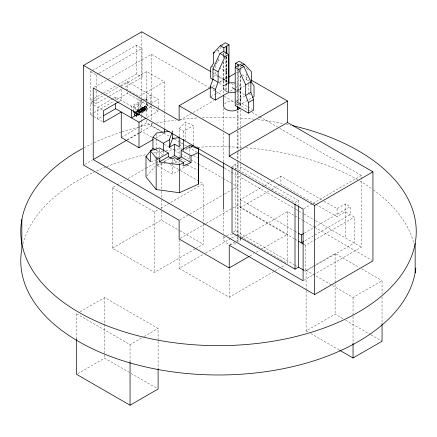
<?xml version="1.0" encoding="UTF-8"?>
<svg xmlns="http://www.w3.org/2000/svg" width="437" height="437" viewBox="0 0 437 437"><rect width="100%" height="100%" fill="white"/><g stroke="black" fill="none" stroke-linecap="round" stroke-linejoin="round"><path stroke-width="0.33" stroke-dasharray="2.19 1.64" d="M143.981 110.539L141.992 109.387L142.571 107.507L143.014 107.256L145.002 108.403L145.002 111.173L144.685 111.359L141.872 109.922L141.255 108.655L141.255 111.042L143.243 112.189L143.243 109.802L140.954 108.442L141.391 108.19L143.38 109.337L143.981 110.539L144.56 108.66L145.002 108.403M142.069 109.807L142.691 107.824L144.685 108.971L144.685 111.359M144.685 108.971L143.866 111.069L141.872 109.922M172.151 132.236L172.62 130.98L170.616 131.231M218.5 58.634L218.5 60.596L215.791 64.632L215.791 69.27M146.87 175.98L155.261 166.169M216.785 51.124L218.5 50.135L221.291 47.196M221.761 46.704L223.154 45.235M179.17 136.027L179.17 128.598L185.73 122.016L193.373 125.605L193.373 145.177M179.17 146.832L182.917 143.068M226.202 71.63L226.803 71.286L226.202 71.63L219.729 67.893M219.259 83.183L223.853 85.832L227.901 83.494M93.392 102.083L90.59 100.466L90.59 71.679L91.765 71.002M92.349 70.663L136.437 45.208L142.041 48.447L142.041 77.234L123.824 87.755M90.59 71.679L96.195 74.918L98.544 73.558M99.133 73.219L142.041 48.447M94.397 87.253L107.939 79.436M108.529 79.097L151.497 54.286L208.848 87.4M90.59 100.466L93.529 98.773M94.113 98.429L102.93 93.338M103.52 92.999L115.865 85.876M118.214 84.516L136.437 73.995L142.041 77.234M93.294 116.368L90.443 114.723L90.443 103.045L93.376 101.351M93.966 101.013L105.131 94.567M105.716 94.228L119.814 86.089M120.404 85.745L127.457 81.675L158.249 99.456L158.249 107.89M121.262 86.204L146.646 71.548L164.383 81.79L164.383 110.807M93.95 102.411L96.195 103.706L108.54 96.577M109.124 96.238L123.234 88.094M112.757 98.724L97.855 107.327L97.855 119.006L102.438 116.357M113.325 98.396L115.619 97.074L138.999 110.572L150.667 103.831M90.443 114.723L93.376 113.025M93.966 112.686L113.942 101.155M116.291 99.8L127.457 93.354L158.249 111.135L158.249 108.54M118.968 101.652L121.262 100.33L121.262 86.881M164.383 81.79L138.999 96.446L124.807 88.252M141.954 100.149L131.455 106.213L131.455 108.808M142.533 99.816L150.705 95.097L150.705 102.886M147.329 103.356L147.329 105.934L141.757 109.152L140.785 108.595L140.785 102.154L142.457 101.187M144.691 99.904L146.362 98.937L147.329 99.494L147.329 100.783M133.602 110.938L133.602 106.524L138.518 103.689L140.228 104.678L140.228 110.348L137.497 111.927M143.429 101.75L141.757 102.717L140.785 102.154M145.658 100.461L147.329 99.494M133.602 106.524L135.317 107.513L140.228 104.678M213.354 63.573L214.496 62.912M217.358 61.256L218.5 60.596M211.218 67.276L212.934 66.282M133.602 112.2L138.518 109.359L140.228 110.348M139.239 113.281L139.239 112.058L138.431 112.522L136.442 111.375L138.376 109.933L140.364 111.408L139.556 111.872L137.568 110.725L137.568 113.172M140.785 108.595L146.362 105.377L147.329 105.934M136.442 111.375L137.251 110.911L139.239 112.058M137.568 110.725L138.376 110.261L140.364 111.408M151.246 103.498L158.249 99.456M136.442 111.047L138.431 112.194L140.364 111.08M143.38 109.337L142.943 109.589L142.943 112.364L143.243 112.189M140.954 108.442L140.954 111.216L141.255 111.042M145.002 111.173L143.014 110.026L142.691 110.211L142.691 107.824M139.037 113.511L150.705 106.775L150.705 105.481M213.507 76.557L215.791 75.235L218.664 76.89M147.165 117.531L158.249 111.135M121.262 137.491L146.646 122.83L163.203 132.389M219.789 81.981L226.262 78.245L225.667 77.901L226.262 78.245M212.682 86.362L216.217 84.325M219.161 82.626L227.988 77.524M236.231 72.766L237.406 72.089L239.176 73.11M84.669 164.388L92.322 159.969M127.052 139.922L139.414 132.782M140.004 132.444L141.768 131.422L151.803 137.218M127.364 139.878L139.135 133.083M139.725 132.744L151.497 125.943L161.543 131.745M210.831 96.768L215.998 93.786M216.572 93.452L223.465 89.476L227.437 91.77M179.716 120.306L192.668 112.833M193.258 112.489L213.862 100.597M230.343 91.082L233.287 89.383M236.231 87.684L237.406 87.001L235.046 85.641M238.012 89.803L238.613 90.148L238.012 89.803L244.485 86.067M155.528 138.185L164.383 133.072M237.417 91.388L238.012 91.038M179.17 128.598L183.677 131.204L193.373 125.605M236.237 100.958L245.425 95.654M235.215 105.503L240.361 102.531L247.255 106.508M235.663 101.291L240.814 104.263L251.723 97.964M157.888 157.462L163.351 154.31L163.351 151.06M194.973 249.019L154.359 272.464L112.369 248.221L112.369 187.653L116.488 185.272M117.078 184.933L125.905 179.836M128.26 178.476L145.324 168.622M145.914 168.283L158.276 161.149M158.866 160.805L161.22 159.45M157.342 157.779L157.342 165.547L161.384 163.214M164.268 161.548L169.463 158.549M190.521 146.821L183.677 150.776L183.677 149.421M174.702 158.822L174.702 160.696L176.477 159.669M157.342 165.547L172.298 174.183L178.651 170.517M179.225 170.184L189.041 164.52M298.476 200.561L235.494 164.197L232.025 166.197L295.008 202.56L298.476 200.561L298.476 205.324M112.369 187.653L154.359 211.896L158.478 209.52M160.832 208.159L203.21 183.693L203.21 223.848M112.369 248.221L161.22 220.019L179.296 230.457M179.716 219.948L189.139 214.507M189.724 214.168L223.87 194.454M224.46 194.115L232.107 189.696M232.697 189.358L237.406 186.637L231.506 183.229M294.363 238.837L240.328 207.641L240.328 199.654L263.844 186.075M264.434 185.73L272.666 180.978M273.256 180.639L280.898 176.226L321.692 199.78M180.306 238.323L205.619 223.711M206.209 223.373L232.107 208.416M232.697 208.078L237.406 205.357L287.508 234.287L262.195 248.899M240.328 207.641L269.137 191.002M271.492 189.647L279.724 184.895M76.601 338.965L76.601 313.782L77.764 313.111M80.102 311.761L104.651 297.592L158.101 328.449L158.101 340.702M195.558 248.68L203.21 244.261L203.21 224.525M233.183 232.134L235.494 230.802L294.352 264.784M179.132 239.689L179.132 268.329L203.265 254.394M205.619 253.034L230.933 238.422M231.523 238.078L236.231 235.363M229.818 244.878L241.595 238.083M242.18 237.744L287.508 211.574L294.576 215.654M303.693 208.771L312.526 203.675M313.116 203.331L361.383 175.466L361.383 178.875M249.833 256.033L253.957 253.657M256.311 252.296L259.84 250.259M324.057 201.146L337.064 208.657L345.306 203.899L350.146 206.696L350.146 214.682L304.278 241.164M304.278 233.178L350.146 206.696M315.782 204.352L337.064 216.643L345.306 211.885L354.314 217.085L354.314 243.038L305.501 271.219L304.327 270.547M77.764 373.679L104.651 358.16L130.494 373.078M76.601 313.782L130.051 344.646L143.489 336.883M144.073 336.545L158.101 328.449M303.939 244.365L305.501 245.266L354.314 217.085M179.132 268.329L229.234 297.253L274.556 271.082M275.146 270.743L279.265 268.367M281.619 267.007L285.153 264.964M306.102 290.053L306.102 270.317L315.388 264.959M315.967 264.62L335.113 253.569L359.165 267.455M303.693 280.428L361.383 247.118L361.383 179.558M306.102 270.317L353.041 297.417L382.047 280.669L382.047 294.276M306.102 290.731L306.102 330.885L335.113 314.137L343.324 318.879M235.701 92.027L239.028 90.393A8.44 4.873 0 0 0 238.526 84.467L236.892 83.614M151.005 161.608L156.189 159.991M156.839 159.789L158.134 159.385M156.583 164.618L165.273 163.525M171.288 162.766L179.978 161.674M144.855 106.612L143.893 107.294L143.893 108.966L146.116 110.2L147.034 109.294L146.947 107.824L144.855 106.612L145.046 108.141L144.002 109.031M146.843 107.764L145.8 108.649L145.991 110.179M139.971 109.43L139.01 110.113L139.01 111.785L141.233 113.019L142.151 112.112L142.063 110.643L139.971 109.43L140.162 110.96L139.119 111.85M141.959 110.583L140.916 111.468L141.107 112.997M193.373 155.752L197.753 157.566M184.583 139.703L185.73 140.244L185.73 122.016M196.825 146.794L198.551 147.608M184.769 163.924L186.566 164.771M187.167 165.049L197.95 170.119M143.653 109.337C145.046 109.643 145.871 107.551 145.319 106.442A1.3 0.754 -60 0 0 144.865 106.224C139.791 108.589 148.711 113.511 147.307 107.595A1.3 0.754 -60 0 0 146.854 107.371L145.521 108.633L145.641 110.485M138.769 112.156C140.162 112.462 140.987 110.37 140.441 109.261A1.3 0.754 -60 0 0 139.982 109.042C134.907 111.408 143.828 116.329 142.429 110.414A1.3 0.754 -60 0 0 141.976 110.19L140.638 111.451L140.758 113.309M246.162 68.565L249.024 70.215M239.711 65.588L240.814 66.222M242.125 74.809L248.019 78.212M246.162 73.798L246.162 79.026L249.024 80.681M212.611 72.689L217.336 75.415M217.926 75.754L227.961 81.55M231.506 83.593L234.456 85.297M249.445 93.993L250.587 94.654M219.237 77.223L229.004 82.861M235.86 89.798L244.485 94.78M247.828 106.841L252.422 109.49M209.438 87.739L214.758 90.814M215.354 91.153L221.854 94.905M224.219 96.271L234.27 102.078M234.86 102.416L247.276 109.583M247.872 109.927L249.642 110.949M252.007 112.314L259.103 116.411M259.693 116.755L277.429 126.992M279.795 128.358L361.383 175.466M315.192 204.013L280.898 184.212L280.898 176.226M145.199 106.311L147.187 107.458M142.571 107.507L144.56 108.66M140.315 109.13L142.304 110.277M140.954 111.216L142.943 112.364M163.908 133.11L170.408 136.863M174.543 139.25L179.268 141.976M179.864 142.32L183.999 144.707M184.589 145.051L186.359 146.073M188.724 147.438L196.994 152.213M224.765 168.245L295.674 209.181M296.264 209.525L298.624 210.885M299.219 211.229L303.354 213.617M303.944 213.961L315.17 220.439M315.76 220.783L361.383 247.118M295.166 215.998L297.526 217.358M298.116 217.697L302.24 220.079M302.83 220.417L314.023 226.879M314.613 227.224L371.767 260.217M164.203 144.374L168.928 147.1M169.518 147.444L173.647 149.831M174.237 150.17L180.142 153.578M180.732 153.917L190.177 159.374M190.767 159.713L197.852 163.804M198.442 164.143L222.646 178.121M223.241 178.46L230.916 182.89M90.443 103.045L93.294 104.694M93.862 105.022L102.935 110.261M180.415 158.871L187.315 162.854M174.702 160.696L179.771 163.624M182.027 164.924L183.152 165.574M156.408 150.301L163.351 154.31M361.514 268.81L382.047 280.669M240.328 199.654L294.363 230.851M294.953 231.189L297.887 232.883M93.862 116.701L102.935 121.934M163.553 160.794L165.301 161.805M169.966 164.498L179.88 170.222M180.465 170.561L203.21 183.693M294.953 239.176L297.887 240.869M294.942 265.122L297.297 266.483M237.406 234.68L286.918 263.265M345.672 320.234L370.314 334.463M370.904 334.802L382.047 341.237M179.88 230.791L203.21 244.261M306.102 330.885L308.451 332.24M310.8 333.595L338.959 349.857M131.078 373.422L156.927 388.34M241.049 63.174L242.442 64.643M246.162 79.026L248.533 82.56M141.391 108.19L141.992 109.387M143.243 109.802L143.866 111.069M382.047 297.002L382.047 322.861M353.041 297.417L353.041 315.787M353.041 316.47L353.041 342.329M345.306 203.899L345.306 237.837M337.064 208.657L337.064 216.643M335.113 253.569L335.113 283.515M335.113 284.192L335.113 314.137M305.501 245.266L305.501 271.219M287.508 211.574L287.508 263.609M248.872 84.385L248.872 93.665M240.814 69.62L240.814 71.657M240.814 75.732L240.814 104.263M240.503 88.017L240.503 106.464A8.44 4.873 0 0 0 236.892 102.061M240.503 109.867L240.503 126.861M240.503 129.581L240.503 149.984M240.503 150.661L240.503 162.903M240.503 163.58L240.503 171.741M240.503 174.461L240.503 237.695M240.503 238.378L240.503 239.738M240.361 65.845L240.361 67.205M240.361 67.882L240.361 71.28M240.361 76.038L240.361 102.531M238.613 64.949L238.613 68.358M238.613 71.078L238.613 102.995M238.012 65.845L238.012 67.888M238.012 68.565L238.012 105.754M238.012 110.845L238.012 128.527M238.012 131.247L238.012 151.644M238.012 152.322L238.012 159.805M238.012 162.526L238.012 172.041M238.012 172.724L238.012 236.641M238.012 237.318L238.012 242.076M237.417 69.592L237.417 105.475M237.417 111.195L237.417 130.231M237.417 130.909L237.417 149.951M237.417 152.671L237.417 160.827M237.417 161.51L237.417 169.671M237.417 172.386L237.417 236.302M237.417 236.985L237.417 241.743M235.494 164.197L235.494 230.802M229.234 268.613L229.234 297.253M226.803 56.302L226.803 84.133M226.262 57.138L226.262 91.093M226.202 56.652L226.202 84.478M225.667 52.702L225.667 54.745M225.667 57.471L225.667 90.743M223.853 53.227L223.853 54.587M223.853 55.264L223.853 57.302M223.853 62.059L223.853 85.832M223.678 87.225L223.678 93.813M223.678 108.387L223.678 130.15M223.678 132.87L223.678 162.105M223.678 209.705L223.678 233.5M223.678 236.22L223.678 238.941M223.465 52.79L223.465 54.833M223.465 55.51L223.465 57.547M223.465 61.622L223.465 89.476M218.5 50.135L218.5 53.401M215.791 71.919L215.791 75.235M189.62 145.374L189.62 154.201M189.62 156.2L189.62 160.854M183.677 131.204L183.677 138.627M179.978 139.55L179.978 156.981M179.978 157.653L179.978 159.663M172.62 130.98L172.62 133.023M172.298 159.62L172.298 174.183M164.383 111.479L164.383 127.675M161.22 163.531L161.22 190.756M161.22 191.433L161.22 198.922M161.22 199.6L161.22 210.492M161.22 211.169L161.22 220.019M159.429 149.241L159.429 157.03M158.101 341.379L158.101 367.921M156.583 134.339L156.583 138.376M156.583 139.048L156.583 147.799M156.583 148.471L156.583 156.544M154.359 211.896L154.359 272.464M151.497 54.286L151.497 105.47M151.497 106.153L151.497 120.486M151.497 123.218L151.497 125.943M146.646 71.548L146.646 117.433M146.646 120.131L146.646 122.83M146.362 98.937L146.362 100.226M146.362 102.799L146.362 105.377M143.014 107.256L143.014 110.026M141.768 31.786L141.768 97.981M141.768 98.664L141.768 115.046M141.768 115.729L141.768 119.82M141.768 120.503L141.768 131.422M139.556 111.872L139.556 113.707M138.999 98.462L138.999 110.572M138.518 103.689L138.518 109.359M138.376 109.933L138.376 110.261M138.431 112.194L138.431 112.522M137.251 110.911L137.251 112.134M136.437 45.208L136.437 73.995M135.317 107.513L135.317 111.293M130.051 344.646L130.051 360.978M127.457 81.675L127.457 89.459M127.457 92.054L127.457 93.354M115.619 97.074L115.619 99.669M104.651 297.592L104.651 358.16M96.195 74.918L96.195 88.307M96.195 90.983L96.195 103.706M227.289 91.628A8.44 4.873 0 0 1 227.835 83.412M224.421 104.033A8.44 4.873 0 0 1 234.931 101.482M240.394 238.465A8.44 4.873 0 0 1 239.028 242.109M235.701 243.742A8.44 4.873 0 0 1 227.289 243.343L225.656 242.491A8.44 4.873 0 0 1 225.153 236.564M226.628 235.625A8.44 4.873 0 0 1 232.779 234.483M83.882 147.87A197.737 114.161 0 0 1 92.147 143.675M94.097 142.752A197.737 114.161 0 0 1 121.399 132.04M122.054 131.827A197.737 114.161 0 0 1 138.114 127.189M140.02 126.708A197.737 114.161 0 0 1 153.021 123.769M156.342 123.114A197.737 114.161 0 0 1 175.985 120M179.405 119.585A197.737 114.161 0 0 1 198.365 117.924M202.44 117.706A197.737 114.161 0 0 1 254.192 119.203M257.595 119.585A197.737 114.161 0 0 1 283.618 123.698M286.202 124.228A197.737 114.161 0 0 1 290.769 125.228M22.986 243.731A197.737 114.161 0 0 1 94.097 172.074M96.419 171.004A197.737 114.161 0 0 1 106.065 166.901M106.683 166.655A197.737 114.161 0 0 1 147.105 154.354M153.682 152.961A197.737 114.161 0 0 1 163.061 151.229M165.765 150.787A197.737 114.161 0 0 1 182.142 148.596M186.249 148.181A197.737 114.161 0 0 1 192.963 147.608M197.688 147.285A197.737 114.161 0 0 1 242.611 147.504M246.015 147.761A197.737 114.161 0 0 1 359.072 180.525M359.651 180.863A197.737 114.161 0 0 1 372.198 188.992M373.367 189.827A197.737 114.161 0 0 1 413.812 242.983"/><path stroke-width="0.66" d="M169.277 131.395L156.583 132.995L152.939 137.256L152.939 148.296L145.985 156.43L145.985 177.012L156.162 189.527L179.449 192.733L198.316 184.223L198.376 148.99L189.62 145.374L181.208 150.23L181.208 156.938L191.018 162.602L191.018 155.894L181.208 150.23M198.316 184.223L198.551 148.28L198.376 157.823L198.376 148.99M135.099 112.38L134.449 114.969L136.437 116.122L136.978 115.035L137.895 114.505L138.114 115.155L138.453 114.958L137.841 113.227M137.311 113.653L137.065 114.669L137.808 114.237L137.436 113.145M136.437 116.122L137.245 112.877M179.17 136.705L179.17 146.832L174.663 144.226L169.359 147.291L169.359 139.796L171.921 132.87M169.359 147.291L172.62 138.469L172.62 133.7M210.257 86.499L212.966 79.337L212.966 68.871L219.942 53.467L223.465 51.435L228.617 54.407L228.617 92.447L215.403 100.073L210.257 97.101L210.257 86.499L215.403 89.47L215.403 100.073M215.403 89.47L218.112 82.309L218.112 71.848L225.093 56.439L228.617 54.407M212.939 79.534L210.645 78.207L210.645 67.604L213.354 63.573L213.354 53.106L220.33 45.759L225.481 42.788L229.004 44.82L229.004 82.861M220.33 45.759L223.853 47.791L229.004 44.82M223.678 95.129L223.678 105.667A8.44 4.873 0 0 0 225.656 109.217L227.289 110.075A8.44 4.873 0 0 0 235.701 110.474L239.028 108.84A8.44 4.873 0 0 0 240.033 107.71M249.243 256.377L229.234 267.93L179.132 239.006L179.132 220.286L83.494 165.071L83.494 65.43L141.768 31.786L210.842 71.663M118.394 101.985L103.498 110.583L103.498 122.262L121.262 112.009L121.262 137.491L138.999 147.728L153.168 139.55M103.585 115.696L115.619 108.747L138.999 122.245L145.996 118.203M213.354 53.106L214.496 52.445M133.602 110.938L133.602 112.2L135.317 113.188L136.41 112.555M134.449 114.969L134.771 114.784M135.536 115.532L131.455 117.892L131.455 110.108M139.239 114.505L139.556 114.319M235.663 67.325L235.663 63.25L239.186 61.218L244.332 64.19L251.313 71.537L251.313 82.003L254.023 86.034L254.023 96.637L252.302 97.631M235.215 67.462L240.361 64.485L243.884 66.522L250.865 81.927L250.865 92.393L253.575 99.554L253.575 110.157L248.424 113.128L235.215 105.503L235.215 67.462L238.733 69.494L245.714 84.898L245.714 95.364L248.424 102.526L248.424 113.128M241.399 65.883L244.332 64.19M238.733 69.494L243.884 66.522M83.494 65.43L179.132 120.65L179.132 105.732L210.328 87.722M228.578 77.185L235.051 73.449M93.223 159.592L303.109 280.767L303.109 209.11L93.223 87.935L93.223 159.592L126.774 140.217M245.714 84.898L250.865 81.927M245.714 95.364L250.865 92.393M152.939 137.256L163.351 143.265L169.359 139.796M248.424 102.526L253.575 99.554M159.292 158.336L168.365 153.097L168.365 156.686L159.292 161.925L159.292 158.336L156.162 157.904L150.361 150.77L159.429 147.941L168.365 153.097M170.042 158.216L174.663 155.55L179.836 158.538M191.089 146.493L193.373 145.177M177.067 159.33L181.208 156.938M179.132 105.732L229.234 134.662L287.508 101.013L287.508 122.491L372.941 171.812L372.941 260.9L314.667 294.543L229.234 245.223L229.234 267.93M229.234 134.662L229.234 156.135L287.508 122.491M229.234 156.135L314.667 205.461L372.941 171.812M298.476 233.221L301.333 234.877L303.688 233.516M303.688 241.503L301.333 242.863L301.333 234.877M232.025 167.557L232.025 232.801L295.008 269.165L298.476 267.165L303.742 270.208M76.601 338.965L76.601 374.356L130.051 405.214L158.101 389.017L158.101 368.604M339.544 350.195L353.041 357.985L382.047 341.237L382.047 323.544M191.018 155.894L198.316 152.6M159.292 161.925L179.449 164.7L183.715 162.777L183.715 165.896L191.018 162.602M172.62 138.469L179.307 137.628M235.663 63.25L238.613 64.949M219.942 53.467L225.093 56.439M250.964 79.916L287.508 101.013M212.966 68.871L218.112 71.848M232.091 87.619L235.319 89.487M212.966 79.337L218.112 82.309M136.814 113.664L137.808 114.237M136.901 113.931L137.895 114.505M137.12 114.576L138.114 115.155M135.268 115.073L136.759 115.936M172.178 137.884L173.953 138.906M198.18 152.895L224.176 167.906M183.715 162.777L174.702 157.571L172.298 158.959L168.365 156.686M152.939 148.296L155.255 149.634M298.476 241.208L303.42 244.065M145.985 156.43L150.361 161.81L150.361 150.77M415.15 243.453L415.15 272.775M353.041 343.012L353.041 357.985M314.667 205.461L314.667 294.543M298.476 206.002L298.476 267.165M295.008 203.921L295.008 269.165M238.012 64.605L238.012 65.971M238.012 106.999L238.012 109.485M237.417 106.721L237.417 109.834M226.803 46.087L226.803 53.582M226.202 46.437L226.202 53.243M223.853 47.791L223.853 51.866M223.678 162.788L223.678 209.023M183.677 139.299L183.677 149.421M179.449 164.7L179.449 192.733M174.663 144.226L174.663 155.55M164.383 129.024L164.383 132.4M163.351 143.265L163.351 150.41M156.162 157.904L156.162 189.527M138.999 122.245L138.999 147.728M135.317 111.927L135.317 113.188M130.051 361.656L130.051 405.214M115.619 103.558L115.619 108.747M21.85 219.532L21.85 248.855A197.737 114.161 0 0 0 201.856 374.575A197.737 114.161 0 0 0 415.838 268.067M235.193 92.152A8.44 4.873 0 0 1 229.25 92.207M228.48 83.216A8.44 4.873 0 0 1 234.931 83.035M292.817 125.698A197.737 114.161 0 0 1 389.312 289.004A197.737 114.161 0 0 1 95.605 320.927A197.737 114.161 0 0 1 82.642 148.542"/></g></svg>
